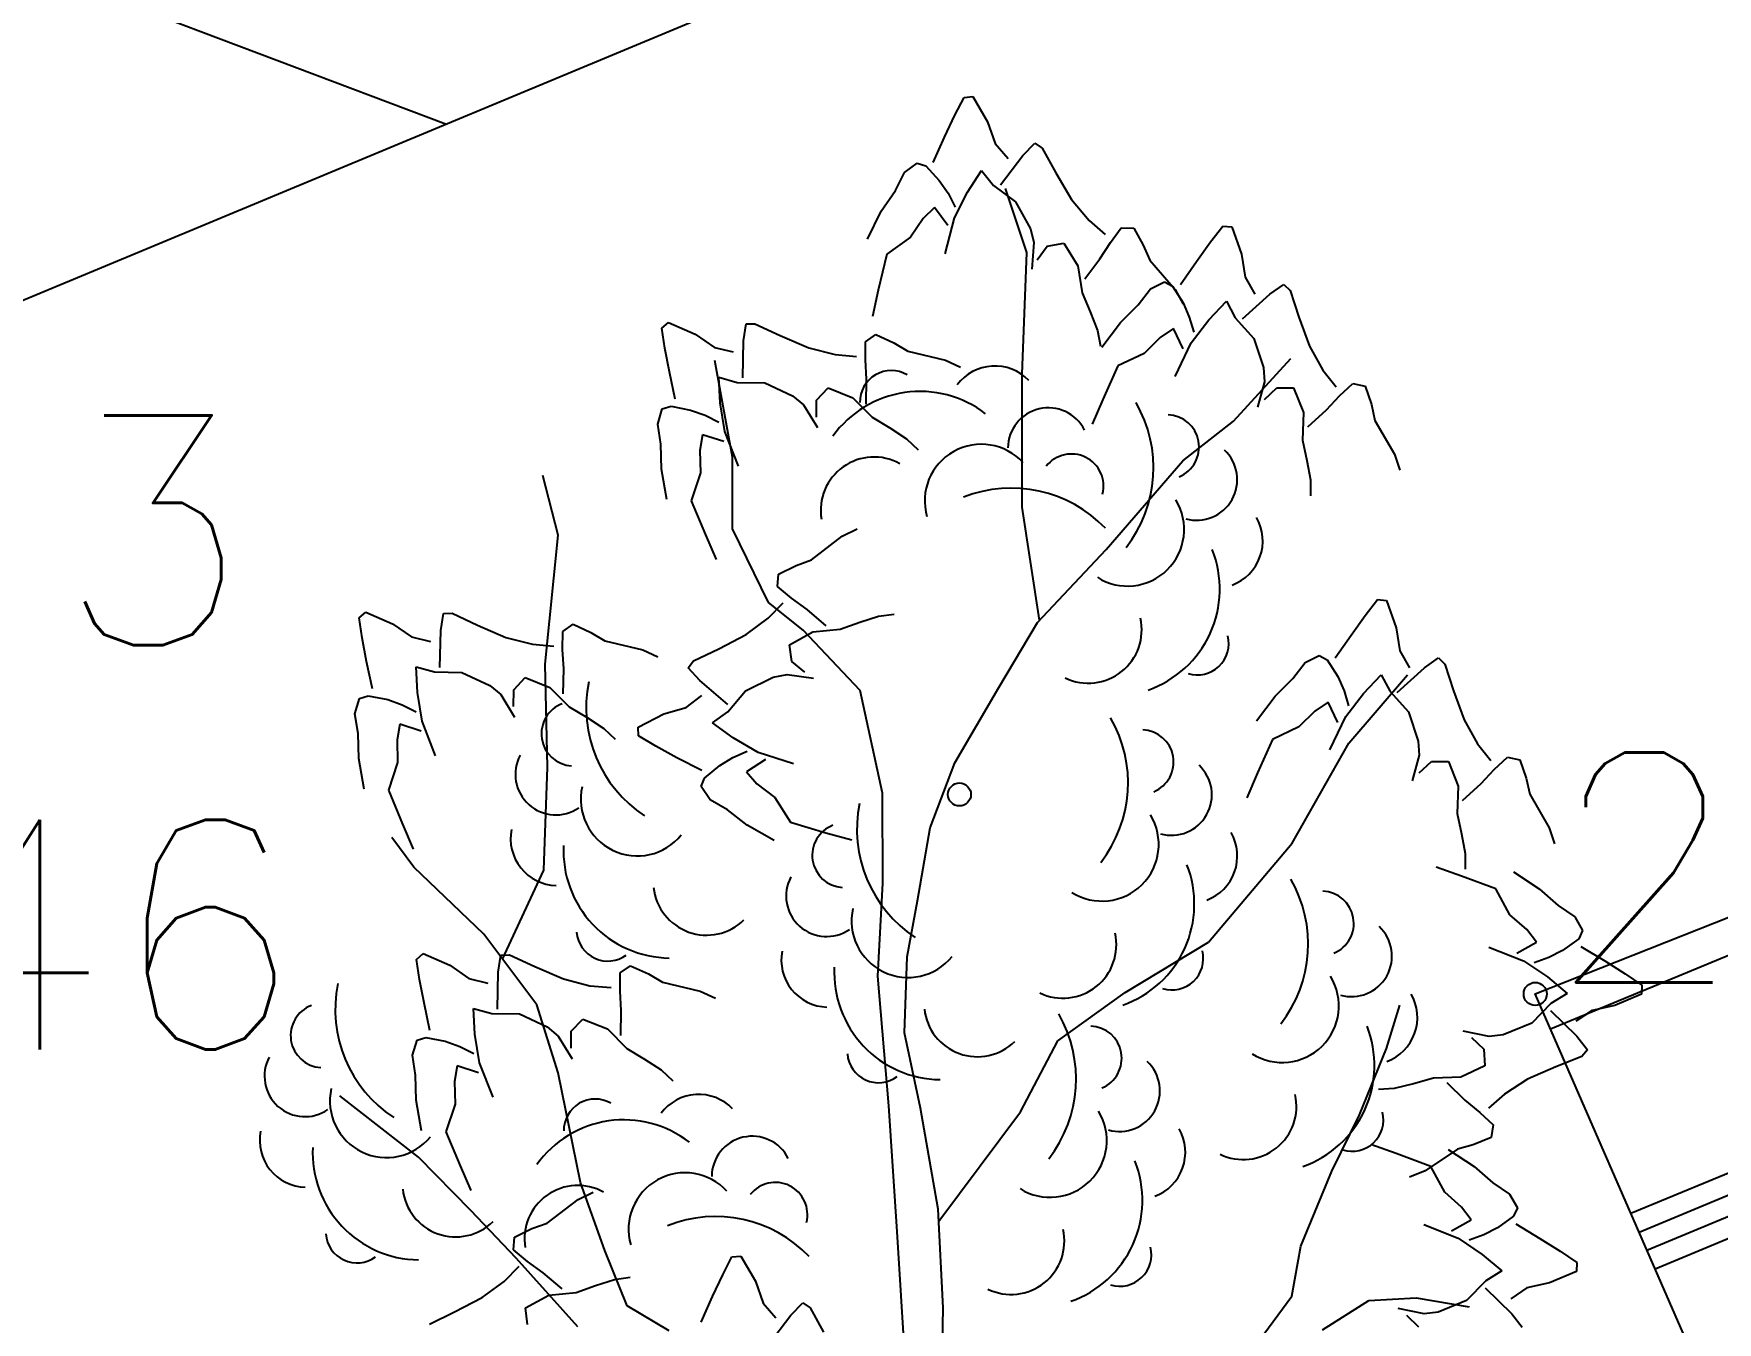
# Model space of a CAD drawing. Extents: x 524954 to 526204, y 9523489 to 9524010.
# Drawn here: x 525658.98 to 525666.3, y 9523617.41 to 9523623.02 of the extents above; entities that cross this region are included whole.
import ezdxf

# ---------------------------------------------------------------- set-up
doc = ezdxf.new("R2010")
doc.units = 0
doc.header["$PDMODE"] = 33
doc.header["$PDSIZE"] = 0.1
doc.linetypes.add('ACAD_ISO12W100', pattern=[21, 12, -3, 0, -3, 0, -3])
for name, color, linetype in [('Arbre', 34, 'ACAD_ISO12W100'), ('Bati', 6, 'Continuous'), ('Bati_H', 1, 'Continuous'), ('Cloture', 7, 'Continuous'), ('TopoAlt', 3, 'Continuous'), ('TOPOJIS', 7, 'Continuous')]:
    doc.layers.add(name, color=color, linetype=linetype)
doc.styles.add('Simplex 1.0', font='Simplex.shx', dxfattribs={"width": 0.99, "height": 1})

# ---------------------------------------------------------------- blocks, each defined once
blk = doc.blocks.new('TCPOINT M')
at = {"color": 0}
blk.add_point((0, 0), dxfattribs=at)
at = {"layer": 'TopoAlt', "style": 'Simplex 1.0', "width": 0.99}
blk.add_attdef('ALT', (0.15, 0.15), '', height=1, dxfattribs=at)
blk = doc.blocks.new('v088')
at = {"linetype": 'Continuous'}
for p, q in [((-0.0239, 12.3184), (0.0161, 12.3965)), ((0.0161, 12.3965), (0.0546, 12.3999)), ((0.0546, 12.3999), (0.1184, 12.2906)), ((-0.0686, 12.2238), (-0.0239, 12.3184)), ((0.1184, 12.2906), (0.1522, 12.1952)), ((-0.1179, 12.1126), (-0.0686, 12.2238)), ((0.1522, 12.1952), (0.2074, 12.1313)), ((0.2717, 12.1435), (0.3242, 12.1966)), ((0.3242, 12.1966), (0.3557, 12.1751)), ((0.3557, 12.1751), (0.415, 12.0689)), ((-0.2428, 12.0693), (-0.1881, 12.111)), ((-0.1881, 12.111), (-0.1505, 12.0986)), ((-0.1505, 12.0986), (-0.0915, 12.0354)), ((0.1746, 12.0155), (0.2717, 12.1435)), ((-0.2828, 11.9912), (-0.2428, 12.0693)), ((-0.0915, 12.0354), (-0.0536, 11.98)), ((0.0317, 11.9844), (0.0922, 12.0781)), ((0.0922, 12.0781), (0.1437, 12.0135)), ((0.415, 12.0689), (0.4841, 11.9528)), ((-0.344, 11.9013), (-0.2828, 11.9912)), ((-0.0536, 11.98), (-0.0225, 11.9193)), ((-0.0252, 11.8718), (0.0317, 11.9844)), ((0.1437, 12.0135), (0.2395, 11.9416)), ((0.2897, 11.7219), (0.1969, 11.9998)), ((0.2395, 11.9416), (0.3048, 11.8248)), ((0.4841, 11.9528), (0.5601, 11.8616)), ((-0.4033, 11.7804), (-0.344, 11.9013)), ((-0.1618, 11.8694), (-0.2169, 11.7884)), ((-0.1123, 11.9179), (-0.1618, 11.8694)), ((-0.0542, 11.8389), (-0.1123, 11.9179)), ((-0.066, 11.7153), (-0.0252, 11.8718)), ((0.3048, 11.8248), (0.32, 11.7651)), ((0.5601, 11.8616), (0.6304, 11.8005)), ((0.6527, 11.7656), (0.6994, 11.8293)), ((0.6994, 11.8293), (0.7544, 11.828)), ((0.7544, 11.828), (0.796, 11.7537)), ((1.0886, 11.7676), (1.1424, 11.8368)), ((1.1424, 11.8368), (1.1809, 11.833)), ((1.1809, 11.833), (1.2232, 11.7138)), ((-0.2169, 11.7884), (-0.3202, 11.714)), ((0.2697, 11.1929), (0.2897, 11.7219)), ((0.32, 11.7651), (0.3106, 11.6498)), ((0.3344, 11.6895), (0.378, 11.7487)), ((0.378, 11.7487), (0.4498, 11.7623)), ((0.4498, 11.7623), (0.5114, 11.6644)), ((0.6075, 11.6944), (0.6527, 11.7656)), ((0.796, 11.7537), (0.824, 11.6885)), ((1.027, 11.683), (1.0886, 11.7676)), ((-0.3202, 11.714), (-0.3572, 11.5582)), ((0.5114, 11.6644), (0.5299, 11.5465)), ((0.5418, 11.6075), (0.6075, 11.6944)), ((0.824, 11.6885), (0.9344, 11.5607)), ((0.9578, 11.583), (1.027, 11.683)), ((1.2232, 11.7138), (1.2386, 11.6137)), ((0.827, 11.5637), (0.8886, 11.5945)), ((0.8886, 11.5945), (0.9232, 11.5753)), ((0.9232, 11.5753), (0.9693, 11.5022)), ((1.2386, 11.6137), (1.2809, 11.5407)), ((1.3463, 11.5407), (1.4079, 11.583)), ((1.4079, 11.583), (1.4348, 11.556)), ((-0.3572, 11.5582), (-0.3824, 11.4437)), ((0.5299, 11.5465), (0.5653, 11.4632)), ((0.7732, 11.4945), (0.827, 11.5637)), ((0.9344, 11.5607), (0.97, 11.497)), ((0.9693, 11.5022), (0.9963, 11.4406)), ((1.0809, 11.4291), (1.1578, 11.5099)), ((1.1578, 11.5099), (1.1963, 11.4368)), ((1.2271, 11.433), (1.3463, 11.5407)), ((1.4348, 11.556), (1.4733, 11.4406)), ((0.5653, 11.4632), (0.5962, 11.3829)), ((0.6962, 11.4176), (0.7732, 11.4945)), ((0.9963, 11.4406), (1.0155, 11.3753)), ((1.004, 11.3291), (1.0809, 11.4291)), ((1.1963, 11.4368), (1.2771, 11.3483)), ((1.4733, 11.4406), (1.5194, 11.3137)), ((-1.2987, 11.3921), (-1.2695, 11.4174)), ((-1.2853, 11.3054), (-1.2987, 11.3921)), ((-1.2695, 11.4174), (-1.1537, 11.3664)), ((-1.1537, 11.3664), (-1.0704, 11.3089)), ((-0.9434, 11.3371), (-0.9319, 11.4109)), ((-0.9319, 11.4109), (-0.8938, 11.412)), ((-0.8938, 11.412), (-0.7835, 11.3608)), ((-0.7835, 11.3608), (-0.6595, 11.3072)), ((-0.4126, 11.3334), (-0.3673, 11.3647)), ((-0.3673, 11.3647), (-0.2901, 11.3288)), ((0.5962, 11.3829), (0.6091, 11.3149)), ((0.6155, 11.3099), (0.6962, 11.4176)), ((0.927, 11.3906), (0.8693, 11.3522)), ((0.9693, 11.3022), (0.927, 11.3906)), ((-1.266, 11.2026), (-1.2853, 11.3054)), ((-1.0704, 11.3089), (-0.9882, 11.2895)), ((-0.9469, 11.1764), (-0.9434, 11.3371)), ((-0.6595, 11.3072), (-0.5444, 11.2779)), ((-0.4131, 11.2545), (-0.4126, 11.3334)), ((-0.2901, 11.3288), (-0.2291, 11.2925)), ((-0.2291, 11.2925), (-0.0648, 11.2537)), ((0.8001, 11.2829), (0.6847, 11.2291)), ((0.8693, 11.3522), (0.8001, 11.2829)), ((0.9347, 11.1829), (1.004, 11.3291)), ((1.2771, 11.3483), (1.3194, 11.2214)), ((1.5194, 11.3137), (1.5771, 11.2099)), ((-0.9914, 10.8307), (-1.0686, 11.252)), ((-0.5444, 11.2779), (-0.4516, 11.2697)), ((-0.4079, 11.1703), (-0.4131, 11.2545)), ((-0.0648, 11.2537), (0.0014, 11.223)), ((0.6847, 11.2291), (0.6193, 11.0829)), ((1.1882, 10.9882), (1.4374, 11.2608)), ((1.3194, 11.2214), (1.3232, 11.1598)), ((1.5771, 11.2099), (1.6348, 11.1368)), ((-1.2408, 11.0836), (-1.266, 11.2026)), ((-1.0503, 11.1789), (-0.9708, 11.1567)), ((-1.0444, 11.0675), (-1.0503, 11.1789)), ((-0.9708, 11.1567), (-0.851, 11.1547)), ((-0.851, 11.1547), (-0.7296, 11.0984)), ((-0.4102, 11.0614), (-0.4079, 11.1703)), ((0.2693, 10.6145), (0.2697, 11.1929)), ((1.3232, 11.1598), (1.2925, 11.0483)), ((1.6502, 11.0983), (1.7079, 11.1522)), ((1.7079, 11.1522), (1.7617, 11.1406)), ((1.7617, 11.1406), (1.7887, 11.0598)), ((-1.0245, 10.9429), (-1.0444, 11.0675)), ((-0.7296, 11.0984), (-0.6822, 11.0589)), ((-0.6263, 11.0061), (-0.6257, 11.0796)), ((-0.6257, 11.0796), (-0.5755, 11.1328)), ((-0.5755, 11.1328), (-0.4682, 11.0896)), ((-0.4682, 11.0896), (-0.3841, 11.005)), ((0.6193, 11.0829), (0.5731, 10.9752)), ((1.3232, 11.0829), (1.3771, 11.1329)), ((1.3771, 11.1329), (1.4502, 11.1329)), ((1.4502, 11.1329), (1.4925, 11.0252)), ((1.5925, 11.0368), (1.6502, 11.0983)), ((-1.3166, 10.9752), (-1.2967, 11.0411)), ((-1.2967, 11.0411), (-1.2589, 11.0531)), ((-1.2589, 11.0531), (-1.1741, 11.0365)), ((-1.1741, 11.0365), (-1.1109, 11.0139)), ((-1.1109, 11.0139), (-1.0501, 10.983)), ((-0.6822, 11.0589), (-0.6222, 10.96)), ((-0.3841, 11.005), (-0.3065, 10.9583)), ((1.4925, 11.0252), (1.4886, 10.906)), ((1.5117, 10.9637), (1.5925, 11.0368)), ((1.7887, 11.0598), (1.8041, 10.9906)), ((1.8041, 10.9906), (1.8887, 10.8444)), ((-1.3032, 10.8885), (-1.3166, 10.9752)), ((-1.122, 10.9292), (-1.1336, 10.8608)), ((-1.0286, 10.8992), (-1.122, 10.9292)), ((-0.9657, 10.7922), (-1.0245, 10.9429)), ((-0.3065, 10.9583), (-0.2344, 10.9114)), ((0.9679, 10.8157), (1.1882, 10.9882)), ((-1.3, 10.7798), (-1.3032, 10.8885)), ((-1.1336, 10.8608), (-1.1308, 10.7629)), ((-0.2344, 10.9114), (-0.1841, 10.8638)), ((1.4886, 10.906), (1.5079, 10.8175)), ((1.8887, 10.8444), (1.9118, 10.7752)), ((-1.2771, 10.6471), (-1.3, 10.7798)), ((-0.9911, 10.5198), (-0.9914, 10.8307)), ((0.6339, 10.4293), (0.9679, 10.8157)), ((1.5079, 10.8175), (1.5233, 10.7329)), ((-1.7492, 10.4915), (-1.8168, 10.7513)), ((-1.1308, 10.7629), (-1.1708, 10.642)), ((1.5233, 10.7329), (1.5233, 10.6636)), ((-1.1708, 10.642), (-1.1094, 10.4942)), ((0.3448, 10.1217), (0.2693, 10.6145)), ((-1.8059, 9.9306), (-1.7492, 10.4915)), ((-1.1094, 10.4942), (-1.0628, 10.3867)), ((-0.8352, 10.1996), (-0.9911, 10.5198)), ((-0.648, 10.3846), (-0.514, 10.4875)), ((-0.514, 10.4875), (-0.4484, 10.5194)), ((0.3358, 10.1122), (0.6339, 10.4293)), ((-0.7912, 10.3231), (-0.7146, 10.3603)), ((-0.7146, 10.3603), (-0.648, 10.3846)), ((-0.7957, 10.2682), (-0.7912, 10.3231)), ((-0.7348, 10.218), (-0.7957, 10.2682)), ((-0.8359, 10.1311), (-0.7709, 10.1978)), ((-0.6834, 10.0784), (-0.8352, 10.1996)), ((-0.6662, 10.1688), (-0.7348, 10.218)), ((1.7617, 10.1424), (1.8156, 10.2117)), ((1.8156, 10.2117), (1.8541, 10.2078)), ((1.8541, 10.2078), (1.8964, 10.0886)), ((-2.6162, 10.1323), (-2.587, 10.1577)), ((-2.6028, 10.0456), (-2.6162, 10.1323)), ((-2.587, 10.1577), (-2.4712, 10.1066)), ((-2.2608, 10.0773), (-2.2494, 10.1511)), ((-2.2494, 10.1511), (-2.2113, 10.1522)), ((-2.2113, 10.1522), (-2.101, 10.101)), ((-0.9313, 10.0604), (-0.8359, 10.1311)), ((-0.5833, 10.0982), (-0.6662, 10.1688)), ((-0.5231, 10.0829), (-0.4378, 10.1134)), ((-0.4378, 10.1134), (-0.3559, 10.1397)), ((-0.3559, 10.1397), (-0.2873, 10.1487)), ((0.1676, 9.8288), (0.3358, 10.1122)), ((1.7002, 10.0578), (1.7617, 10.1424)), ((-2.5835, 9.9428), (-2.6028, 10.0456)), ((-2.4712, 10.1066), (-2.3879, 10.0492)), ((-2.3879, 10.0492), (-2.3057, 10.0298)), ((-2.2643, 9.9167), (-2.2608, 10.0773)), ((-2.101, 10.101), (-1.977, 10.0475)), ((-1.977, 10.0475), (-1.8618, 10.0181)), ((-1.7305, 9.9947), (-1.7301, 10.0737)), ((-1.7301, 10.0737), (-1.6848, 10.1049)), ((-1.6848, 10.1049), (-1.6075, 10.069)), ((-1.6075, 10.069), (-1.5466, 10.0327)), ((-1.0512, 9.9981), (-0.9313, 10.0604)), ((-0.7431, 10.0152), (-0.6418, 10.0712)), ((-0.4354, 9.8162), (-0.6834, 10.0784)), ((-0.6418, 10.0712), (-0.5231, 10.0829)), ((1.631, 9.9578), (1.7002, 10.0578)), ((1.8964, 10.0886), (1.9118, 9.9886)), ((-1.8618, 10.0181), (-1.7691, 10.0099)), ((-1.7254, 9.9105), (-1.7305, 9.9947)), ((-1.5466, 10.0327), (-1.3822, 9.9939)), ((-1.3822, 9.9939), (-1.316, 9.9632)), ((-1.1606, 9.945), (-1.0512, 9.9981)), ((-0.7336, 9.9427), (-0.7431, 10.0152)), ((1.5002, 9.9386), (1.5617, 9.9693)), ((1.5617, 9.9693), (1.5963, 9.9501)), ((1.9118, 9.9886), (1.9541, 9.9155)), ((-2.5582, 9.8238), (-2.5835, 9.9428)), ((-2.3678, 9.9191), (-2.2883, 9.8969)), ((-2.3619, 9.8077), (-2.3678, 9.9191)), ((-2.2883, 9.8969), (-2.1685, 9.895)), ((-2.1685, 9.895), (-2.0471, 9.8386)), ((-1.7966, 9.483), (-1.8059, 9.9306)), ((-1.7277, 9.8016), (-1.7254, 9.9105)), ((-1.1838, 9.9148), (-1.1606, 9.945)), ((-1.1339, 9.8592), (-1.1838, 9.9148)), ((-0.677, 9.8958), (-0.7336, 9.9427)), ((1.4463, 9.8693), (1.5002, 9.9386)), ((1.5963, 9.9501), (1.6425, 9.877)), ((1.9002, 9.8078), (2.0195, 9.9155)), ((2.0195, 9.9155), (2.081, 9.9578)), ((2.081, 9.9578), (2.1079, 9.9309)), ((2.1079, 9.9309), (2.1464, 9.8155)), ((-2.0471, 9.8386), (-1.9997, 9.7992)), ((-1.9438, 9.7464), (-1.9432, 9.8199)), ((-1.9432, 9.8199), (-1.893, 9.873)), ((-1.893, 9.873), (-1.7856, 9.8299)), ((-1.7856, 9.8299), (-1.7015, 9.7452)), ((-1.0116, 9.755), (-1.1339, 9.8592)), ((-0.9342, 9.8156), (-0.8138, 9.874)), ((-0.8138, 9.874), (-0.7533, 9.8858)), ((-0.7533, 9.8858), (-0.6387, 9.8698)), ((-0.0246, 9.5014), (0.1676, 9.8288)), ((1.3694, 9.7924), (1.4463, 9.8693)), ((1.6425, 9.877), (1.6694, 9.8155)), ((1.6901, 9.587), (1.945, 9.8846)), ((1.7541, 9.8039), (1.831, 9.8847)), ((1.831, 9.8847), (1.8695, 9.8116)), ((-2.634, 9.7155), (-2.6142, 9.7814)), ((-2.6142, 9.7814), (-2.5764, 9.7933)), ((-2.5764, 9.7933), (-2.4916, 9.7768)), ((-2.4916, 9.7768), (-2.4283, 9.7541)), ((-2.4283, 9.7541), (-2.3676, 9.7232)), ((-2.3419, 9.6831), (-2.3619, 9.8077)), ((-1.9997, 9.7992), (-1.9397, 9.7002)), ((-1.7015, 9.7452), (-1.624, 9.6985)), ((-1.1923, 9.7429), (-1.1254, 9.7944)), ((-1.0114, 9.724), (-0.9342, 9.8156)), ((-0.339, 9.3704), (-0.4354, 9.8162)), ((1.2886, 9.6847), (1.3694, 9.7924)), ((1.6002, 9.7655), (1.5425, 9.727)), ((1.6425, 9.677), (1.6002, 9.7655)), ((1.6694, 9.8155), (1.6887, 9.7501)), ((1.6771, 9.7039), (1.7541, 9.8039)), ((1.8695, 9.8116), (1.9502, 9.7232)), ((2.1464, 9.8155), (2.1926, 9.6885)), ((-2.6206, 9.6288), (-2.634, 9.7155)), ((-2.2831, 9.5325), (-2.3419, 9.6831)), ((-1.624, 9.6985), (-1.5519, 9.6516)), ((-1.4022, 9.6572), (-1.2895, 9.7147)), ((-1.2895, 9.7147), (-1.1923, 9.7429)), ((-1.0789, 9.6763), (-1.0114, 9.724)), ((-0.9888, 9.6106), (-1.0789, 9.6763)), ((1.5425, 9.727), (1.4733, 9.6578)), ((1.6079, 9.5578), (1.6771, 9.7039)), ((1.9502, 9.7232), (1.9925, 9.5962)), ((2.1926, 9.6885), (2.2503, 9.5847)), ((-2.6175, 9.52), (-2.6206, 9.6288)), ((-2.4395, 9.6694), (-2.4511, 9.6011)), ((-2.4511, 9.6011), (-2.4483, 9.5032)), ((-2.3461, 9.6395), (-2.4395, 9.6694)), ((-1.5519, 9.6516), (-1.5015, 9.6041)), ((-1.401, 9.6186), (-1.4022, 9.6572)), ((-1.3254, 9.5742), (-1.401, 9.6186)), ((-0.8796, 9.5473), (-0.9888, 9.6106)), ((1.3579, 9.6039), (1.2925, 9.4577)), ((1.4733, 9.6578), (1.3579, 9.6039)), ((-1.2335, 9.5242), (-1.3254, 9.5742)), ((-1.1253, 9.4685), (-1.2335, 9.5242)), ((-1.0467, 9.4905), (-0.9892, 9.5252)), ((-0.9892, 9.5252), (-0.9269, 9.5527)), ((-0.7257, 9.4976), (-0.8796, 9.5473)), ((1.4442, 9.1527), (1.6901, 9.587)), ((1.9964, 9.5347), (1.9656, 9.4231)), ((1.9925, 9.5962), (1.9964, 9.5347)), ((2.2503, 9.5847), (2.308, 9.5116)), ((2.3233, 9.4731), (2.381, 9.527)), ((2.381, 9.527), (2.4349, 9.5154)), ((-2.5946, 9.3874), (-2.6175, 9.52)), ((-2.4483, 9.5032), (-2.4883, 9.3823)), ((-1.8121, 9.0349), (-1.7966, 9.483)), ((-1.1132, 9.4352), (-1.0467, 9.4905)), ((-0.8484, 9.5165), (-0.9306, 9.463)), ((-0.9306, 9.463), (-0.885, 9.4108)), ((-0.1306, 9.2193), (-0.0246, 9.5014)), ((1.2925, 9.4577), (1.2463, 9.35)), ((1.9964, 9.4577), (2.0502, 9.5077)), ((2.0502, 9.5077), (2.1233, 9.5077)), ((2.1233, 9.5077), (2.1656, 9.4)), ((2.2657, 9.4116), (2.3233, 9.4731)), ((2.4349, 9.5154), (2.4618, 9.4347)), ((-2.4883, 9.3823), (-2.4269, 9.2344)), ((-1.1278, 9.3984), (-1.1132, 9.4352)), ((-1.0892, 9.3413), (-1.1278, 9.3984)), ((-0.885, 9.4108), (-0.8073, 9.3511)), ((2.1656, 9.4), (2.1618, 9.2808)), ((2.1849, 9.3385), (2.2657, 9.4116)), ((2.4618, 9.4347), (2.4772, 9.3654)), ((-1.0136, 9.2969), (-1.0892, 9.3413)), ((-0.8073, 9.3511), (-0.7389, 9.2437)), ((-0.337, 8.9787), (-0.339, 9.3704)), ((2.4772, 9.3654), (2.5618, 9.2193)), ((-2.4269, 9.2344), (-2.3802, 9.1269)), ((-0.9273, 9.2307), (-1.0136, 9.2969)), ((-0.81, 9.1646), (-0.9273, 9.2307)), ((-0.7389, 9.2437), (-0.5855, 9.1979)), ((2.1618, 9.2808), (2.181, 9.1923)), ((-2.3783, 9.048), (-2.4742, 9.1766)), ((-0.5855, 9.1979), (-0.4727, 9.1661)), ((-0.1861, 8.901), (-0.1306, 9.2193)), ((2.181, 9.1923), (2.1964, 9.1077)), ((2.5618, 9.2193), (2.5849, 9.15)), ((1.08, 8.7222), (1.4442, 9.1527)), ((2.1964, 9.1077), (2.1964, 9.0385)), ((-2.0737, 8.7558), (-2.3783, 9.048)), ((-1.992, 8.6473), (-1.8121, 9.0349)), ((2.1801, 9.009), (2.0697, 9.0483)), ((2.4064, 9.0272), (2.519, 8.9533)), ((-0.3597, 8.574), (-0.337, 8.9787)), ((2.3301, 8.953), (2.1801, 9.009)), ((2.3912, 8.8412), (2.3301, 8.953)), ((2.519, 8.9533), (2.6006, 8.8814)), ((-0.2308, 8.6575), (-0.1861, 8.901)), ((2.6006, 8.8814), (2.6731, 8.832)), ((2.4646, 8.7765), (2.3912, 8.8412)), ((2.6731, 8.832), (2.7077, 8.7725)), ((-1.8434, 8.4497), (-2.0737, 8.7558)), ((0.7177, 8.5032), (1.08, 8.7222)), ((2.421, 8.6735), (2.5067, 8.7213)), ((2.5067, 8.7213), (2.4646, 8.7765)), ((2.6907, 8.7368), (2.6207, 8.6861)), ((2.7077, 8.7725), (2.6907, 8.7368)), ((-2.3661, 8.6466), (-2.3369, 8.6719)), ((-2.3527, 8.5599), (-2.3661, 8.6466)), ((-2.3369, 8.6719), (-2.2212, 8.6209)), ((-2.0108, 8.5916), (-1.9993, 8.6654)), ((-1.9993, 8.6654), (-1.9613, 8.6665)), ((-1.9613, 8.6665), (-1.8509, 8.6153)), ((-0.2426, 8.3277), (-0.2308, 8.6575)), ((2.2998, 8.7005), (2.4501, 8.6406)), ((2.5609, 8.6554), (2.4969, 8.632)), ((2.6207, 8.6861), (2.5609, 8.6554)), ((2.7005, 8.7027), (2.8047, 8.6399)), ((-2.2212, 8.6209), (-2.1379, 8.5634)), ((-2.0143, 8.4309), (-2.0108, 8.5916)), ((-1.8509, 8.6153), (-1.7269, 8.5617)), ((-1.4805, 8.509), (-1.4801, 8.5879)), ((-1.4801, 8.5879), (-1.4347, 8.6192)), ((-1.4347, 8.6192), (-1.3575, 8.5833)), ((-1.3575, 8.5833), (-1.2966, 8.547)), ((-0.3105, 8.0091), (-0.3597, 8.574)), ((2.4501, 8.6406), (2.5548, 8.5702)), ((2.8047, 8.6399), (2.8931, 8.5838)), ((2.8931, 8.5838), (2.9656, 8.5345)), ((-2.3334, 8.4571), (-2.3527, 8.5599)), ((-2.1379, 8.5634), (-2.0557, 8.544)), ((-1.7269, 8.5617), (-1.6118, 8.5324)), ((-1.6118, 8.5324), (-1.519, 8.5242)), ((-1.4754, 8.4248), (-1.4805, 8.509)), ((-1.2966, 8.547), (-1.1322, 8.5082)), ((-1.1322, 8.5082), (-1.066, 8.4775)), ((0.4236, 8.2918), (0.7177, 8.5032)), ((2.5548, 8.5702), (2.6402, 8.4985)), ((2.6402, 8.4985), (2.5697, 8.4555)), ((2.9656, 8.5345), (2.9641, 8.4958)), ((-2.3082, 8.3381), (-2.3334, 8.4571)), ((-2.1178, 8.4334), (-2.0382, 8.4112)), ((-2.1118, 8.322), (-2.1178, 8.4334)), ((-1.7501, 8.1531), (-1.8434, 8.4497)), ((-1.4776, 8.3159), (-1.4754, 8.4248)), ((1.8546, 8.2596), (1.9129, 8.4473)), ((2.5697, 8.4555), (2.4865, 8.3693)), ((2.5678, 8.4245), (2.6828, 8.3123)), ((2.8478, 8.4461), (2.749, 8.4244)), ((2.9641, 8.4958), (2.8478, 8.4461)), ((-2.0382, 8.4112), (-1.9184, 8.4092)), ((-1.9184, 8.4092), (-1.7971, 8.3529)), ((-1.7971, 8.3529), (-1.7497, 8.3134)), ((-1.6931, 8.3341), (-1.643, 8.3873)), ((-1.643, 8.3873), (-1.5356, 8.3441)), ((2.4865, 8.3693), (2.3625, 8.3191)), ((2.749, 8.4244), (2.6787, 8.3776)), ((-2.384, 8.2298), (-2.3641, 8.2956)), ((-2.3641, 8.2956), (-2.3264, 8.3076)), ((-2.3264, 8.3076), (-2.2415, 8.291)), ((-2.2415, 8.291), (-2.1783, 8.2684)), ((-2.0919, 8.1974), (-2.1118, 8.322)), ((-1.7497, 8.3134), (-1.6897, 8.2145)), ((-1.6937, 8.2606), (-1.6931, 8.3341)), ((-1.5356, 8.3441), (-1.4515, 8.2595)), ((-0.1735, 7.9995), (-0.2426, 8.3277)), ((0.2621, 7.9837), (0.4236, 8.2918)), ((2.3013, 8.3113), (2.188, 8.335)), ((2.2245, 8.3065), (2.2778, 8.2559)), ((2.3625, 8.3191), (2.3013, 8.3113)), ((2.6828, 8.3123), (2.7289, 8.2536)), ((-2.3706, 8.1431), (-2.384, 8.2298)), ((-2.1783, 8.2684), (-2.1175, 8.2375)), ((-1.4515, 8.2595), (-1.374, 8.2128)), ((-1.374, 8.2128), (-1.3019, 8.1659)), ((1.7363, 7.971), (1.8546, 8.2596)), ((2.2778, 8.2559), (2.2824, 8.183)), ((2.7037, 8.225), (2.591, 8.1793)), ((2.7289, 8.2536), (2.7037, 8.225)), ((-2.3674, 8.0343), (-2.3706, 8.1431)), ((-2.1895, 8.1837), (-2.2011, 8.1153)), ((-2.0961, 8.1537), (-2.1895, 8.1837)), ((-2.0331, 8.0467), (-2.0919, 8.1974)), ((-1.6531, 7.6763), (-1.7501, 8.1531)), ((-1.3019, 8.1659), (-1.2515, 8.1184)), ((2.1776, 8.1339), (2.0584, 8.1303)), ((2.2824, 8.183), (2.1776, 8.1339)), ((2.591, 8.1793), (2.4672, 8.1253)), ((-2.2011, 8.1153), (-2.1982, 8.0174)), ((1.8878, 8.0848), (1.8187, 8.0804)), ((1.9713, 8.1055), (1.8878, 8.0848)), ((2.0584, 8.1303), (1.9713, 8.1055)), ((2.1174, 8.1109), (2.1954, 8.0349)), ((2.3672, 8.0611), (2.2979, 7.9989)), ((2.4672, 8.1253), (2.3672, 8.0611)), ((-2.3581, 7.786), (-2.6995, 8.0525)), ((-2.3445, 7.9016), (-2.3674, 8.0343)), ((-2.1982, 8.0174), (-2.2383, 7.8966)), ((-0.2742, 7.4626), (-0.3105, 8.0091)), ((-0.0959, 7.5596), (-0.1735, 7.9995)), ((2.1954, 8.0349), (2.2605, 7.9811)), ((-0.0934, 7.5087), (0.2621, 7.9837)), ((1.617, 7.726), (1.7363, 7.971)), ((2.2605, 7.9811), (2.3179, 7.927)), ((2.3179, 7.927), (2.3098, 7.8725)), ((-2.2383, 7.8966), (-2.1768, 7.7487)), ((1.8965, 7.8022), (1.7861, 7.8414)), ((2.2308, 7.8405), (2.1627, 7.8208)), ((2.3098, 7.8725), (2.2308, 7.8405)), ((-2.1294, 7.5544), (-2.3581, 7.786)), ((2.0465, 7.7461), (1.8965, 7.8022)), ((2.1627, 7.8208), (2.0222, 7.7271)), ((2.1227, 7.8203), (2.2353, 7.7465)), ((-2.1768, 7.7487), (-2.1302, 7.6412)), ((1.4808, 7.3998), (1.617, 7.726)), ((2.0222, 7.7271), (1.9545, 7.6997)), ((2.1075, 7.6343), (2.0465, 7.7461)), ((2.2353, 7.7465), (2.3169, 7.6746)), ((-1.6632, 7.6026), (-1.5976, 7.6345)), ((-1.5474, 7.38), (-1.6531, 7.6763)), ((2.1809, 7.5696), (2.1075, 7.6343)), ((2.3169, 7.6746), (2.3894, 7.6252)), ((2.3894, 7.6252), (2.424, 7.5657)), ((-1.9323, 7.3471), (-2.1294, 7.5544)), ((-1.7972, 7.4997), (-1.6632, 7.6026)), ((-0.0745, 7.1309), (-0.0959, 7.5596)), ((2.223, 7.5144), (2.1809, 7.5696)), ((2.424, 7.5657), (2.407, 7.5299)), ((-1.9404, 7.4382), (-1.8638, 7.4754)), ((-1.8638, 7.4754), (-1.7972, 7.4997)), ((2.0162, 7.4937), (2.1664, 7.4338)), ((2.1373, 7.4666), (2.223, 7.5144)), ((2.337, 7.4793), (2.2772, 7.4485)), ((2.407, 7.5299), (2.337, 7.4793)), ((2.4169, 7.4959), (2.521, 7.4331)), ((-1.9448, 7.3833), (-1.9404, 7.4382)), ((-0.2365, 6.8477), (-0.2742, 7.4626)), ((1.4418, 7.1813), (1.4808, 7.3998)), ((2.1664, 7.4338), (2.2711, 7.3633)), ((2.2772, 7.4485), (2.2132, 7.4252)), ((2.521, 7.4331), (2.6094, 7.377)), ((-1.8839, 7.3331), (-1.9448, 7.3833)), ((-1.6648, 7.048), (-1.9323, 7.3471)), ((-1.8154, 7.2839), (-1.8839, 7.3331)), ((-1.4491, 7.1395), (-1.5474, 7.38)), ((-1.0336, 7.2746), (-0.9936, 7.3527)), ((-0.9936, 7.3527), (-0.9551, 7.3561)), ((-0.9551, 7.3561), (-0.8913, 7.2468)), ((2.2711, 7.3633), (2.3565, 7.2916)), ((2.6094, 7.377), (2.6819, 7.3276)), ((2.6819, 7.3276), (2.6805, 7.289)), ((-1.985, 7.2461), (-1.9201, 7.3129)), ((-1.7325, 7.2133), (-1.8154, 7.2839)), ((-1.587, 7.2285), (-1.5051, 7.2548)), ((-1.5051, 7.2548), (-1.4365, 7.2638)), ((-1.0783, 7.18), (-1.0336, 7.2746)), ((2.3565, 7.2916), (2.286, 7.2486)), ((2.6805, 7.289), (2.5641, 7.2392)), ((-2.0805, 7.1754), (-1.985, 7.2461)), ((-1.8923, 7.1303), (-1.791, 7.1862)), ((-1.791, 7.1862), (-1.6722, 7.1979)), ((-1.6722, 7.1979), (-1.587, 7.2285)), ((-1.1277, 7.0688), (-1.0783, 7.18)), ((-0.8913, 7.2468), (-0.8575, 7.1514)), ((1.3209, 7.0171), (1.4418, 7.1813)), ((2.286, 7.2486), (2.2028, 7.1624)), ((2.2841, 7.2177), (2.3991, 7.1055)), ((2.4653, 7.2176), (2.395, 7.1707)), ((2.5641, 7.2392), (2.4653, 7.2176)), ((-2.3098, 7.06), (-2.2004, 7.1132)), ((-2.2004, 7.1132), (-2.0805, 7.1754)), ((-1.8828, 7.0578), (-1.8923, 7.1303)), ((-1.2665, 7.0314), (-1.4491, 7.1395)), ((-0.8575, 7.1514), (-0.8023, 7.0875)), ((-0.7381, 7.0997), (-0.6855, 7.1528)), ((-0.6855, 7.1528), (-0.654, 7.1313)), ((-0.654, 7.1313), (-0.5947, 7.0251)), ((-0.0837, 6.6768), (-0.0745, 7.1309)), ((1.5755, 7.0348), (1.778, 7.1634)), ((1.778, 7.1634), (1.983, 7.1739)), ((2.0176, 7.1045), (1.9044, 7.1282)), ((1.983, 7.1739), (2.2139, 7.1352)), ((2.0788, 7.1122), (2.0176, 7.1045)), ((2.2028, 7.1624), (2.0788, 7.1122)), ((-0.8351, 6.9716), (-0.7381, 7.0997)), ((1.9408, 7.0996), (1.9941, 7.049)), ((2.3991, 7.1055), (2.4452, 7.0467))]:
    blk.add_line(p, q, dxfattribs=at)
for centre, major_axis, start_param, end_param in [((-0.3005, 11.0717), (0.0964, 0.0964), 0.254619, 2.377018), ((0.1501, 11.0237), (0.1445, 0.1445), 6.263619, 7.998733), ((-0.1756, 10.6509), (0.3298, 0.3298), 0.12682, 1.733702), ((0.2754, 10.7857), (0.3995, 0.3995), 4.836335, 6.022049), ((0.3829, 10.8698), (-0.1246, 0.1246), 4.396235, 7.060094), ((0.8987, 10.8757), (0.099, 0.099), 4.31771, 7.031286), ((-0.3757, 10.5998), (0.1641, 0.1641), 0.282297, 2.520721), ((0.0911, 10.6412), (0.1741, 0.1741), 6.236163, 8.918901), ((0.4834, 10.7051), (-0.099, 0.099), 3.680741, 6.394318), ((1.0287, 10.7332), (-0.1246, 0.1246), 2.081137, 4.744996), ((0.2226, 10.1318), (-0.3995, 0.3995), 4.689978, 5.875693), ((0.7276, 10.5169), (-0.1741, 0.1741), 1.793126, 4.475865), ((1.1114, 10.4666), (-0.1445, 0.1445), 2.713295, 4.448408), ((0.6623, 10.2582), (-0.3298, 0.3298), 2.69514, 4.302022), ((0.5573, 10.0804), (0.1641, 0.1641), 3.478918, 5.717341), ((1.0314, 10.0206), (0.0964, 0.0964), 3.62262, 5.745019), ((-1.0632, 9.7428), (0.3995, 0.3995), 2.158504, 3.344219), ((-1.6825, 9.6282), (-0.099, 0.099), -0.421529, 2.292047), ((0.1648, 9.4153), (0.3995, 0.3995), 4.836335, 6.022049), ((0.7881, 9.5054), (-0.099, 0.099), 2.746913, 5.46049), ((-1.7599, 9.4514), (-0.1246, 0.1246), 0.293965, 2.957824), ((0.9181, 9.3628), (0.1246, 0.1246), 3.651933, 6.315792), ((-1.4053, 9.3432), (0.1741, 0.1741), 2.133893, 4.816631), ((0.1148, 9.2139), (-0.3995, 0.3995), 0.587708, 1.773422), ((0.617, 9.1466), (-0.1741, 0.1741), 1.793126, 4.475865), ((-1.7527, 9.1724), (-0.1445, 0.1445), 0.590553, 2.325666), ((-0.5045, 9.0993), (0.099, 0.099), 1.149268, 3.862844), ((1.0008, 9.0963), (-0.1445, 0.1445), 2.713295, 4.448408), ((-1.2605, 9.1191), (0.3298, 0.3298), 2.307735, 3.914618), ((0.5518, 8.8878), (-0.3298, 0.3298), 2.69514, 4.302022), ((-1.1039, 8.9843), (0.1641, 0.1641), 2.463212, 4.701636), ((-0.5819, 8.9225), (0.1246, 0.1246), 1.864761, 4.52862), ((0.9486, 8.7133), (-0.3995, 0.3995), 3.265538, 4.451253), ((1.5719, 8.8034), (0.099, 0.099), 4.31771, 7.031286), ((-0.2273, 8.8143), (0.1741, 0.1741), 2.133893, 4.816631), ((-1.5338, 8.7756), (0.0964, 0.0964), 2.435534, 4.557933), ((0.4467, 8.71), (-0.1641, 0.1641), 1.908121, 4.146545), ((1.7019, 8.6608), (0.1246, 0.1246), 3.651933, 6.315792), ((-0.5746, 8.6435), (0.1445, 0.1445), 2.161349, 3.896462), ((0.9208, 8.6502), (0.0964, 0.0964), 3.62262, 5.745019), ((-0.0825, 8.5902), (0.3298, 0.3298), 2.307735, 3.914618), ((1.4008, 8.4446), (0.1741, 0.1741), 3.363922, 6.046661), ((-2.1547, 8.4302), (0.3995, 0.3995), 2.158504, 3.344219), ((-2.774, 8.3155), (-0.099, 0.099), -0.421529, 2.292047), ((0.0741, 8.4554), (0.1641, 0.1641), 2.463212, 4.701636), ((1.7845, 8.3943), (-0.1445, 0.1445), 2.713295, 4.448408), ((-0.0612, 8.1267), (-0.3995, 0.3995), 3.265538, 4.451253), ((0.5622, 8.2168), (0.099, 0.099), 4.31771, 7.031286), ((1.3355, 8.1858), (-0.3298, 0.3298), 2.69514, 4.302022), ((-2.8514, 8.1388), (-0.1246, 0.1246), 0.293965, 2.957824), ((-0.3558, 8.2467), (0.0964, 0.0964), 2.435534, 4.557933), ((0.6922, 8.0742), (-0.1246, 0.1246), 2.081137, 4.744996), ((-2.4968, 8.0306), (0.1741, 0.1741), 2.133893, 4.816631), ((-1.1385, 7.8551), (-0.1445, 0.1445), 4.692823, 6.427936), ((1.2305, 8.008), (0.1641, 0.1641), 3.478918, 5.717341), ((-1.5891, 7.9031), (0.0964, 0.0964), 0.254619, 2.377018), ((0.391, 7.858), (0.1741, 0.1741), 3.363922, 6.046661), ((-1.4642, 7.4823), (0.3298, 0.3298), 0.12682, 1.733702), ((1.7045, 7.9482), (-0.0964, 0.0964), 2.051824, 4.174223), ((-2.8441, 7.8598), (-0.1445, 0.1445), 0.590553, 2.325666), ((-0.9057, 7.7012), (0.1246, 0.1246), 5.967031, 8.63089), ((0.7748, 7.8077), (-0.1445, 0.1445), 2.713295, 4.448408), ((-2.352, 7.8064), (0.3298, 0.3298), 2.307735, 3.914618), ((0.3258, 7.5992), (0.3298, 0.3298), 4.265936, 5.872819), ((-1.1975, 7.4726), (-0.1741, 0.1741), 4.665366, 7.348105), ((-2.1954, 7.6717), (0.1641, 0.1641), 2.463212, 4.701636), ((-1.6643, 7.4312), (-0.1641, 0.1641), -1.288499, 0.949924), ((-0.8052, 7.5365), (-0.099, 0.099), 3.680741, 6.394318), ((-1.0661, 6.9632), (-0.3995, 0.3995), 4.689978, 5.875693), ((-2.6253, 7.463), (0.0964, 0.0964), 2.435534, 4.557933), ((0.2207, 7.4214), (0.1641, 0.1641), 3.478918, 5.717341), ((0.6948, 7.3616), (-0.0964, 0.0964), 2.051824, 4.174223)]:
    blk.add_ellipse(centre, major_axis=major_axis, ratio=1, start_param=start_param, end_param=end_param, dxfattribs=at)

msp = doc.modelspace()

# ---------------------------------------------------------------- hatches: boundary and pattern name
at = {"layer": 'Bati_H'}
h = msp.add_hatch(dxfattribs=at)
h.set_pattern_fill('_U', color=256, scale=2, angle=-20.67275, style=0, pattern_type=0)
h.set_pattern_definition([(339.327251018, (0, 0), (0.70605977586, 1.87122408944), [])])
h.paths.add_polyline_path([(525661.6588, 9523628.5908), (525663.7882, 9523623.8806), (525655.2024, 9523620.3081), (525653.3418, 9523625.0791)])
h = msp.add_hatch(dxfattribs=at)
h.set_pattern_fill('HCOV04', color=256, scale=7, angle=337.5, style=0)
h.set_pattern_definition([(22.5, (0, 0), (-0.66969600664, 1.6167891819), []), (22.5, (0.1143, -0.0474), (-0.66969600664, 1.6167891819), []), (22.5, (0.2286, -0.0947), (-0.66969600664, 1.6167891819), []), (22.5, (0.343, -0.142), (-0.66969600664, 1.6167891819), []), (22.5, (1.1432, -0.4735), (-0.66969600664, 1.6167891819), [])])
h.paths.add_polyline_path([(525675.6668, 9523622.8633), (525678.3966, 9523616.9869), (525668.1339, 9523612.8246), (525665.5092, 9523618.8415)])

# ---------------------------------------------------------------- linework, layer by layer
at = {"layer": 'Bati', "flags": 128}
for points in [[(525661.6588, 9523628.5908), (525663.7882, 9523623.8806), (525655.2024, 9523620.3081), (525653.3418, 9523625.0791), (525653.3418, 9523625.0791)], [(525675.6668, 9523622.8633), (525678.3966, 9523616.9869), (525668.1339, 9523612.8246), (525665.5092, 9523618.8415), (525665.5092, 9523618.8415)]]:
    msp.add_lwpolyline(points, close=True, dxfattribs=at)
at = {"layer": 'Cloture', "flags": 128}
msp.add_lwpolyline([(525661.6588, 9523628.5908), (525663.7882, 9523623.8806), (525655.2024, 9523620.3081), (525653.3418, 9523625.0791)], dxfattribs=at)

# ---------------------------------------------------------------- block references
at = {"layer": 'Arbre'}
msp.add_blockref('v088', (525663.008, 9523610.345), dxfattribs=at)
at = {"layer": 'TOPOJIS'}
ref = msp.add_blockref('TCPOINT M', (525655.2024, 9523620.3081, 273.93), dxfattribs=at)
ref.add_attrib('ALT', '273.93', (525655.2524, 9523620.3581, 273.93), dxfattribs={"layer": 'TopoAlt', "height": 1, "style": 'Simplex 1.0', "width": 0.99})
ref = msp.add_blockref('TCPOINT M', (525665.5092, 9523618.8415, 273.65), dxfattribs=at)
ref.add_attrib('ALT', '273.65', (525665.5592, 9523618.8915, 273.65), dxfattribs={"layer": 'TopoAlt', "height": 1, "style": 'Simplex 1.0', "width": 0.99})
msp.add_blockref('TCPOINT M', (525663.0042, 9523619.7091, 273.4), dxfattribs=at)
ref = msp.add_blockref('TCPOINT M', (525655.4311, 9523618.5495, 273.46), dxfattribs=at)
ref.add_attrib('ALT', '273.46', (525655.4811, 9523618.5995, 273.46), dxfattribs={"layer": 'TopoAlt', "height": 1, "style": 'Simplex 1.0', "width": 0.99})

doc.saveas('drawing.dxf')
